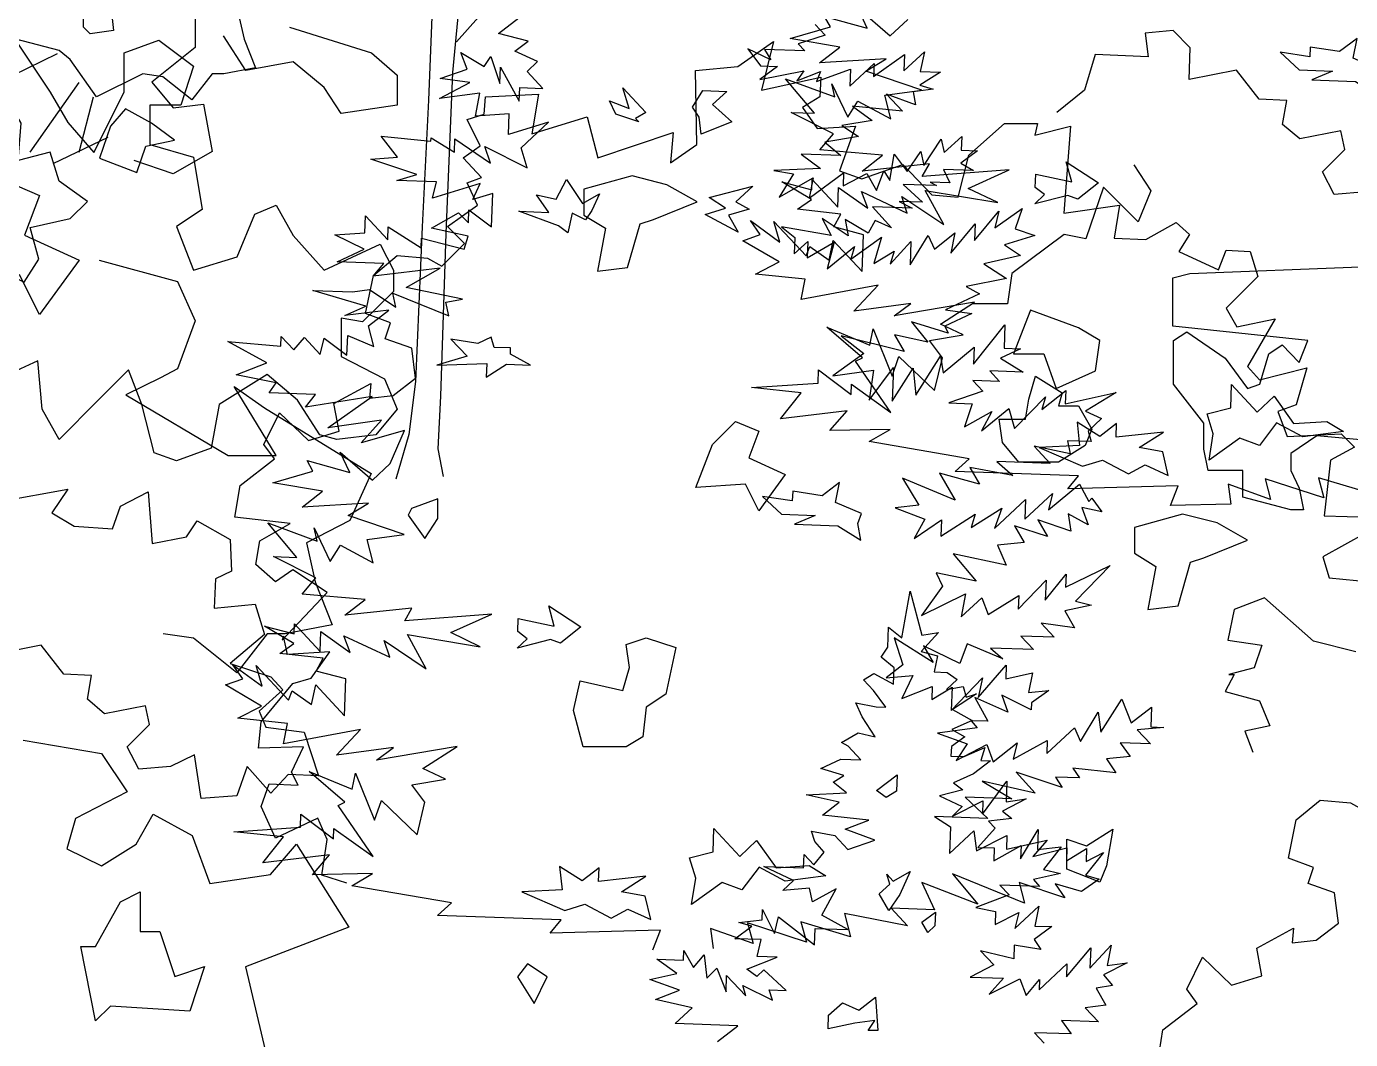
# Model space of a CAD drawing. Header units: inches. Extents: x -11 to 128, y 7 to 56.
# Drawn here: x 45.2483 to 45.723, y 22.481 to 22.844 of the extents above; entities that cross this region are included whole.
import ezdxf

# ---------------------------------------------------------------- set-up
doc = ezdxf.new("R2010")
doc.units = ezdxf.units.IN
doc.header["$MEASUREMENT"] = 0
doc.layers.add('CAY', color=94, linetype='Continuous')
doc.layers.add('CAY-3', color=61, linetype='Continuous')
picture_1 = doc.add_image_def('image1.jpg', size_in_pixel=(1680, 1093))

# ---------------------------------------------------------------- blocks, each defined once
blk = doc.blocks.new('A$C76451831')
at = {"layer": 'CAY'}
for p, q in [((4659.2, 1730), (4666, 1767.4)), ((4666, 1767.4), (4675.2, 1732.1)), ((4648.1, 1722.6), (4648.6, 1738.5)), ((4648.6, 1738.5), (4659.2, 1730)), ((4688.4, 1734.4), (4674.7, 1719)), ((4675.2, 1732.1), (4688.4, 1734.4)), ((4642.8, 1714.7), (4648.1, 1722.6)), ((4653, 1706.2), (4642.8, 1714.7)), ((4674.7, 1719), (4687.7, 1715.8)), ((4687.7, 1715.8), (4685, 1702.8)), ((4652.5, 1693), (4653, 1706.2)), ((4685, 1702.8), (4695.4, 1702.4)), ((4628.6, 1696.6), (4636.9, 1701.7)), ((4636.5, 1688.1), (4628.6, 1696.6)), ((4636.9, 1701.7), (4652.5, 1693)), ((4703.4, 1696.7), (4694.9, 1688.8)), ((4695.4, 1702.4), (4703.4, 1696.7)), ((4646.4, 1674.6), (4636.5, 1688.1)), ((4694.9, 1688.8), (4708.2, 1691.1)), ((4718.8, 1685.3), (4699.8, 1672.8)), ((4708.2, 1691.1), (4710.6, 1682.8)), ((4710.6, 1682.8), (4718.8, 1685.3)), ((4627.6, 1667.1), (4622.5, 1678.2)), ((4622.5, 1678.2), (4638.7, 1674.9)), ((4638.7, 1674.9), (4646.4, 1674.6)), ((4699.8, 1672.8), (4715.4, 1664.1)), ((4637.9, 1650.9), (4627.6, 1667.1)), ((4715.4, 1664.1), (4699.3, 1656.9)), ((4611, 1646.4), (4624.4, 1654.1)), ((4624.4, 1654.1), (4637.9, 1650.9)), ((4709.5, 1651.1), (4698.8, 1643.4)), ((4699.3, 1656.9), (4709.5, 1651.1)), ((3957.4, 1648.4), (4019.9, 1637.7)), ((4616.3, 1643.5), (4611, 1646.4)), ((4626.4, 1632.7), (4616.3, 1643.5)), ((4698.8, 1643.4), (4698.5, 1635.7)), ((4708.9, 1635.3), (4725.5, 1642.4)), ((4725.5, 1642.4), (4722.4, 1632.1)), ((4019.9, 1637.7), (4040.5, 1607.1)), ((4594.4, 1625.7), (4610.5, 1633.3)), ((4610.5, 1633.3), (4626.4, 1632.7)), ((4698.5, 1635.7), (4708.9, 1635.3)), ((4730.1, 1631.8), (4716.6, 1621.4)), ((4722.4, 1632.1), (4730.1, 1631.8)), ((4612.8, 1620.1), (4594.4, 1625.7)), ((4604.5, 1614.9), (4612.8, 1620.1)), ((4716.6, 1621.4), (4700.5, 1614.3)), ((4615, 1606.4), (4604.5, 1614.9)), ((4708, 1608.6), (4689.3, 1603.8)), ((4700.5, 1614.3), (4708, 1608.6)), ((4723.6, 1589.4), (4743.1, 1615.5)), ((4743.1, 1615.5), (4742.6, 1599.2)), ((4040.5, 1607.1), (3999.3, 1585.8)), ((4582.8, 1604.8), (4615, 1606.4)), ((4609.3, 1598.9), (4582.8, 1604.8)), ((4595.8, 1588.5), (4609.3, 1598.9)), ((4689.3, 1603.8), (4707.5, 1595.4)), ((4699.6, 1587.6), (4724, 1599.9)), ((4724, 1599.9), (4723.6, 1589.4)), ((4758.5, 1601.4), (4739.6, 1591.6)), ((4742.6, 1599.2), (4758.5, 1601.4)), ((4047.6, 1565.2), (4061.2, 1589.4)), ((4061.2, 1589.4), (4092.4, 1572.3)), ((4632.8, 1584.5), (4595.8, 1588.5)), ((4707.5, 1595.4), (4699.6, 1587.6)), ((4739.6, 1591.6), (4747.1, 1585.9)), ((3999.3, 1585.8), (3992.2, 1561.6)), ((4614, 1577.4), (4632.8, 1584.5)), ((4637.7, 1568.4), (4614, 1577.4)), ((4733.7, 1578.2), (4720, 1562.8)), ((4747.1, 1585.9), (4728.4, 1583.8)), ((4728.4, 1583.8), (4733.7, 1578.2)), ((4754.1, 1553.5), (4768.1, 1577)), ((4768.1, 1577), (4767.5, 1561.2)), ((4092.4, 1572.3), (4106.6, 1533.9)), ((4587.2, 1575.6), (4605.7, 1572.3)), ((4589.7, 1567.4), (4587.2, 1575.6)), ((4597.1, 1559), (4589.7, 1567.4)), ((4605.7, 1572.3), (4616.2, 1561)), ((4616.2, 1561), (4637.7, 1568.4)), ((3992.2, 1561.6), (4019.9, 1548.1)), ((4019.9, 1548.1), (4047.6, 1565.2)), ((4154.9, 1541), (4175.6, 1565.2)), ((4175.6, 1565.2), (4217.4, 1499.1)), ((4580.8, 1546.4), (4581.1, 1557.2)), ((4581.1, 1557.2), (4589, 1548.8)), ((4589, 1548.8), (4597.1, 1559)), ((4720, 1562.8), (4733.1, 1562.4)), ((4732.8, 1552), (4754.5, 1564.3)), ((4733.1, 1562.4), (4732.8, 1552)), ((4754.5, 1564.3), (4754.1, 1553.5)), ((4767.5, 1561.2), (4786.6, 1563.2)), ((4786.6, 1563.2), (4772.4, 1545.1)), ((4572.7, 1536.2), (4549.1, 1547.5)), ((4549.1, 1547.5), (4580.8, 1546.4)), ((4772.4, 1545.1), (4785.9, 1541.9)), ((4106.6, 1533.9), (4154.9, 1541)), ((4564.3, 1528.4), (4572.7, 1536.2)), ((4785.9, 1541.9), (4764.4, 1537.2)), ((4764.4, 1537.2), (4769.2, 1531.6)), ((4585.6, 1530.3), (4564.3, 1528.4)), ((4588, 1519.4), (4585.6, 1530.3)), ((4606.9, 1529.6), (4588, 1519.4)), ((4595.3, 1508.7), (4606.9, 1529.6)), ((4745, 1524.8), (4718.3, 1514.8)), ((4769.2, 1531.6), (4737.5, 1532.7)), ((4737.5, 1532.7), (4745, 1524.8)), ((4547.6, 1504.9), (4547.9, 1513.1)), ((4547.9, 1513.1), (4557.6, 1494.1)), ((4718.3, 1514.8), (4734.1, 1511.6)), ((4749.5, 1497.9), (4768.7, 1515.8)), ((4768.7, 1515.8), (4765.4, 1500)), ((4528.9, 1502.9), (4547.6, 1504.9)), ((4539.3, 1499.8), (4528.9, 1502.9)), ((4557.6, 1494.1), (4560.8, 1507.2)), ((4560.8, 1507.2), (4589.5, 1484.9)), ((4616.2, 1497.1), (4595.3, 1508.7)), ((4734.1, 1511.6), (4733.7, 1501.1)), ((4733.7, 1501.1), (4752.6, 1510.9)), ((4752.6, 1510.9), (4749.5, 1497.9)), ((4217.4, 1499.1), (4134.9, 1467.3)), ((4525.8, 1489.8), (4539.3, 1499.8)), ((4589.5, 1484.9), (4589.9, 1498)), ((4589.9, 1498), (4616.2, 1497.1)), ((4779, 1499.6), (4765, 1489.2)), ((4765.4, 1500), (4779, 1499.6)), ((4547, 1489.1), (4525.8, 1489.8)), ((4543.8, 1475.6), (4547, 1489.1)), ((4749, 1484.7), (4748.6, 1473.9)), ((4770.2, 1481.3), (4749, 1484.7)), ((4765, 1489.2), (4770.2, 1481.3)), ((4790.7, 1459.3), (4810.1, 1482.6)), ((4809.5, 1466.3), (4826.5, 1484.8)), ((4810.1, 1482.6), (4809.5, 1466.3)), ((4826.5, 1484.8), (4823.2, 1468.6)), ((4463.6, 1473.4), (4484.8, 1472.7)), ((4479.5, 1462), (4463.6, 1473.4)), ((4484.8, 1472.7), (4485.1, 1480.4)), ((4485.1, 1480.4), (4492.8, 1466.9)), ((4492.8, 1466.9), (4501.3, 1477.1)), ((4501.3, 1477.1), (4503.4, 1458.4)), ((4535.3, 1465.5), (4559.7, 1475)), ((4559.7, 1475), (4543.8, 1475.6)), ((4722.1, 1480.2), (4732.6, 1469)), ((4748.6, 1473.9), (4722.1, 1480.2)), ((4839.1, 1470.7), (4820.2, 1461)), ((4823.2, 1468.6), (4839.1, 1470.7)), ((4134.9, 1467.3), (4152, 1395.3)), ((4458, 1457.3), (4479.5, 1462)), ((4503.4, 1458.4), (4511.4, 1466.3)), ((4511.4, 1466.3), (4518.8, 1447.4)), ((4518.8, 1447.4), (4519.3, 1460.6)), ((4519.3, 1460.6), (4534.6, 1444.2)), ((4543.3, 1459.7), (4535.3, 1465.5)), ((4548.9, 1465), (4543.3, 1459.7)), ((4566.9, 1448.5), (4548.9, 1465)), ((4732.6, 1469), (4713.7, 1459.2)), ((4769, 1449.1), (4791.1, 1469.7)), ((4791.1, 1469.7), (4790.7, 1459.3)), ((4820.2, 1461), (4827.6, 1452.5)), ((4481.7, 1448.7), (4458, 1457.3)), ((4534.6, 1444.2), (4532.2, 1452.4)), ((4532.2, 1452.4), (4555.8, 1440.7)), ((4555.8, 1440.7), (4553.3, 1449)), ((4553.3, 1449), (4566.9, 1448.5)), ((4713.7, 1459.2), (4740.4, 1458.3)), ((4740.4, 1458.3), (4729, 1445.5)), ((4729, 1445.5), (4753.5, 1457.8)), ((4753.5, 1457.8), (4758.5, 1444.5)), ((4758.5, 1444.5), (4769.3, 1457.3)), ((4769.3, 1457.3), (4769, 1449.1)), ((4827.6, 1452.5), (4814.4, 1450.3)), ((4814.4, 1450.3), (4822.1, 1436.9)), ((4462.4, 1441.3), (4481.7, 1448.7)), ((4491.7, 1434.8), (4462.4, 1441.3)), ((4478.1, 1422.1), (4491.7, 1434.8)), ((4822.1, 1436.9), (4805.7, 1434.7)), ((4805.7, 1434.7), (4816.2, 1423.5)), ((4528.3, 1420.4), (4478.1, 1422.1)), ((4512, 1407.8), (4528.3, 1420.4)), ((4786.8, 1424.5), (4794.5, 1413.8)), ((4816.2, 1423.5), (4786.8, 1424.5)), ((4794.5, 1413.8), (4765.1, 1414.8)), ((4765.1, 1414.8), (4773, 1406.4)), ((5031.3, 755.2), (5031.3, 720.4)), ((5065.6, 747.7), (5070.3, 726.8)), ((5273.4, 731.5), (5289.7, 744)), ((5297.2, 725.2), (5273.4, 731.5)), ((5534.4, 730.1), (5512.8, 723.1)), ((5526.5, 738.5), (5534.4, 730.1)), ((4922.5, 717.8), (4887.9, 726.8)), ((5031.3, 720.4), (4996.5, 692.7)), ((5070.3, 726.8), (5079.3, 704)), ((5286.5, 717.4), (5297.2, 725.2)), ((5512.8, 723.1), (5518.1, 717.5)), ((4825.4, 669), (4921.3, 715.4)), ((4931.5, 710.7), (4922.5, 717.8)), ((4952.3, 680.8), (4931.5, 710.7)), ((5248.4, 702.9), (5243.4, 716.2)), ((5243.4, 716.2), (5262.1, 705.1)), ((5262.1, 705.1), (5267.3, 713.1)), ((5267.3, 713.1), (5274.7, 691.5)), ((5304.8, 709.1), (5286.5, 717.4)), ((5296.4, 701.2), (5304.8, 709.1)), ((5472.8, 719.1), (5482.8, 705.6)), ((5491.1, 710.3), (5472.8, 719.1)), ((5518.1, 717.5), (5485.9, 718.6)), ((5485.9, 718.6), (5491.1, 710.3)), ((5573.1, 697), (5597.7, 714.7)), ((5597.3, 701.6), (5613.7, 716.9)), ((5597.7, 714.7), (5597.3, 701.6)), ((5613.7, 716.9), (5610.4, 701.1)), ((4989.3, 699.3), (4952.3, 680.8)), ((5005.4, 696.9), (4989.3, 699.3)), ((5044.7, 699.3), (5028.6, 678.5)), ((5054.2, 699.3), (5044.7, 699.3)), ((5079.3, 704), (5054.2, 699.3)), ((5226.8, 695.5), (5248.4, 702.9)), ((5274.7, 691.5), (5275.2, 704.7)), ((5275.2, 704.7), (5290.1, 677.4)), ((5309, 687.6), (5296.4, 701.2)), ((5496.3, 705.1), (5482.4, 694.7)), ((5482.4, 694.7), (5517.5, 701.6)), ((5482.8, 705.6), (5496.3, 705.1)), ((5517.5, 701.6), (5511.8, 693.7)), ((5511.8, 693.7), (5530.6, 701.2)), ((5527.6, 693.1), (5554.7, 703.1)), ((5530.6, 701.2), (5527.6, 693.1)), ((5554.2, 689.5), (5573.5, 707.4)), ((5554.7, 703.1), (5554.2, 689.5)), ((5573.5, 707.4), (5573.1, 697)), ((5626.7, 700.5), (5610, 690.2)), ((5610.4, 701.1), (5626.7, 700.5)), ((4899.3, 636.8), (4938.6, 692.2)), ((4996.5, 692.7), (5013.6, 672)), ((5028.6, 678.5), (5005.4, 696.9)), ((5226.3, 679.6), (5250.7, 692.4)), ((5250.7, 692.4), (5226.8, 695.5)), ((5290.1, 677.4), (5290.5, 688.3)), ((5290.5, 688.3), (5309, 687.6)), ((5610, 690.2), (5620.8, 687.1)), ((4938.6, 636.8), (4950, 680.8)), ((5258.6, 683.9), (5226.3, 679.6)), ((5255.2, 665.5), (5258.6, 683.9)), ((5606.7, 674.5), (5583.5, 683)), ((5583.5, 683), (5596.1, 669.4)), ((5620.8, 687.1), (5604.8, 685)), ((5604.8, 685), (5606.7, 674.5)), ((5013.6, 672), (5037.8, 675)), ((5037.8, 675), (5044.9, 637.2)), ((5282, 667.2), (5255.2, 665.5)), ((5281.5, 650.9), (5282, 667.2)), ((5596.1, 669.4), (5556.4, 673.5)), ((5556.4, 673.5), (5571.9, 662.1)), ((5313.5, 660.7), (5281.5, 650.9)), ((5291.5, 640.2), (5313.5, 660.7)), ((5571.9, 662.1), (5547.7, 658)), ((5547.7, 658), (5561, 649.3)), ((4917.8, 627.7), (4961.8, 648.6)), ((5179.9, 649.5), (5219.6, 645.4)), ((5192.9, 632.7), (5179.9, 649.5)), ((5219.6, 645.4), (5219.7, 648.1)), ((5219.7, 648.1), (5238.4, 636.6)), ((5238.4, 636.6), (5238.7, 647.4)), ((5238.7, 647.4), (5267.1, 627.9)), ((5561, 649.3), (5534.1, 644.8)), ((5613.2, 626.2), (5627.1, 647)), ((5627.1, 647), (5629.4, 636.5)), ((5629.4, 636.5), (5643.5, 649.2)), ((5643.5, 649.2), (5643.1, 638.3)), ((5044.9, 637.2), (5013.6, 619.5)), ((5262.5, 641.2), (5296.4, 624.1)), ((5267.1, 627.9), (5262.5, 641.2)), ((5296.4, 624.1), (5291.5, 640.2)), ((5515.2, 635.1), (5530.7, 623.7)), ((5546.9, 634), (5515.2, 635.1)), ((5534.1, 644.8), (5546.9, 634)), ((5586.1, 614), (5589.5, 635.2)), ((5589.5, 635.2), (5599.9, 621.2)), ((5599.9, 621.2), (5610.9, 637.2)), ((5610.9, 637.2), (5613.2, 626.2)), ((5656.2, 637.9), (5642.7, 627.9)), ((5643.1, 638.3), (5656.2, 637.9)), ((5013.6, 619.5), (4982.4, 630.1)), ((5171.6, 631.2), (5192.9, 632.7)), ((5208.3, 619), (5171.6, 631.2)), ((5642.7, 627.9), (5652.9, 622.1)), ((5192.3, 614.2), (5208.3, 619)), ((5224, 613.1), (5192.3, 614.2)), ((5530.7, 623.7), (5493.4, 622.2)), ((5493.4, 622.2), (5509.2, 619.4)), ((5509.2, 619.4), (5497.7, 600.8)), ((5497.7, 600.8), (5525, 616.1)), ((5521.7, 599.9), (5549.1, 620.3)), ((5525, 616.1), (5521.7, 599.9)), ((5549.1, 620.3), (5548.8, 609.9)), ((5548.8, 609.9), (5567.7, 619.6)), ((5567.7, 619.6), (5575.4, 606.2)), ((5575.4, 606.2), (5581.3, 621.9)), ((5581.3, 621.9), (5586.1, 614)), ((5629, 622.9), (5634, 612.3)), ((5652.9, 622.1), (5629, 622.9)), ((5220.8, 600), (5224, 613.1)), ((5258.8, 611.8), (5220.8, 600)), ((5252.9, 598.9), (5258.8, 611.8)), ((5268.9, 603.8), (5252.9, 598.9)), ((5268, 577.1), (5268.9, 603.8)), ((5596.8, 610.9), (5612.2, 596.8)), ((5623.5, 610), (5596.8, 610.9)), ((5618.2, 612.9), (5623.5, 610)), ((5634, 612.3), (5618.2, 612.9)), ((5603.9, 592.1), (5572.2, 593.2)), ((5572.2, 593.2), (5587.5, 576.3)), ((5612.2, 596.8), (5593.6, 597.4)), ((5593.6, 597.4), (5603.9, 592.1)), ((5166.8, 572.4), (5167.3, 586)), ((5167.3, 586), (5185.2, 566.8)), ((5219.9, 576), (5241.7, 588.4)), ((5241.7, 588.4), (5249.5, 580.4)), ((5249.5, 580.4), (5249.9, 590.8)), ((5249.9, 590.8), (5268, 577.1)), ((5552.8, 569.8), (5532, 583.7)), ((5532, 583.7), (5539.2, 570.3)), ((5568.7, 572), (5550.5, 583.1)), ((5550.5, 583.1), (5552.8, 569.8)), ((5574.5, 582.2), (5568.7, 572)), ((5587.5, 576.3), (5574.5, 582.2)), ((5653.7, 566.3), (5673.1, 589.7)), ((5669.9, 576.2), (5691.8, 591.7)), ((5673.1, 589.7), (5669.9, 576.2)), ((5691.8, 591.7), (5686.2, 575.6)), ((5142.7, 570.6), (5166.8, 572.4)), ((5185.2, 566.8), (5185.5, 577.2)), ((5185.5, 577.2), (5211.7, 560.4)), ((5249.2, 569.6), (5219.9, 576)), ((5499.6, 577.1), (5510.2, 568.6)), ((5539.2, 570.3), (5499.6, 577.1)), ((5621.8, 559.3), (5638.1, 572.3)), ((5634.8, 556.1), (5654.2, 579.4)), ((5638.1, 572.3), (5634.8, 556.1)), ((5654.2, 579.4), (5653.7, 566.3)), ((5686.2, 575.6), (5701.9, 570.1)), ((5166.3, 559.3), (5142.7, 570.6)), ((5211.7, 560.4), (5212, 568.1)), ((5212, 568.1), (5246.1, 559.2)), ((5246.1, 559.2), (5249.2, 569.6)), ((5510.2, 568.6), (5509.7, 555.5)), ((5509.7, 555.5), (5520.5, 565.5)), ((5520.5, 565.5), (5520, 552.4)), ((5520, 552.4), (5541.7, 564.8)), ((5541.7, 564.8), (5536, 543.7)), ((5536, 543.7), (5557.9, 561.5)), ((5554.9, 551.2), (5579.5, 568.9)), ((5557.9, 561.5), (5554.9, 551.2)), ((5579.5, 568.9), (5573.3, 547.8)), ((5586.4, 547.4), (5602.9, 565.4)), ((5602.3, 546.8), (5616.7, 570.3)), ((5602.9, 565.4), (5602.3, 546.8)), ((5616.7, 570.3), (5621.8, 559.3)), ((5701.9, 570.1), (5677.6, 562.8)), ((5677.6, 562.8), (5690.5, 554.2)), ((5144.7, 549.2), (5166.3, 559.3)), ((5573.3, 547.8), (5589.5, 557.7)), ((5589.5, 557.7), (5586.4, 547.4)), ((5690.5, 554.2), (5661.2, 547.5)), ((5181.8, 547.9), (5144.7, 549.2)), ((5173.3, 537.8), (5181.8, 547.9)), ((5227, 544), (5173.3, 537.8)), ((5199.7, 528.7), (5227, 544)), ((5661.2, 547.5), (5679.4, 536)), ((5683.6, 539.8), (5680.1, 515.6)), ((5679.4, 536), (5647, 529.4)), ((5647, 529.4), (5657.7, 523.6)), ((5125.3, 526.3), (5157, 525.2)), ((5167.5, 513.9), (5125.3, 526.3)), ((5157, 525.2), (5170.6, 527)), ((5170.6, 527), (5191.5, 513.1)), ((5189.1, 524.1), (5233.8, 506.2)), ((5191.5, 513.1), (5189.1, 524.1)), ((5244.7, 519.4), (5199.7, 528.7)), ((5231.5, 517.1), (5244.7, 519.4)), ((5657.7, 523.6), (5630.5, 510.9)), ((5150.9, 506.4), (5167.5, 513.9)), ((5185.9, 510.6), (5150.9, 506.4)), ((5169.6, 498), (5185.9, 510.6)), ((5233.8, 506.2), (5231.5, 517.1)), ((5651.7, 507.9), (5630, 497.8)), ((5630.5, 510.9), (5651.7, 507.9)), ((5680.1, 515.6), (5652.4, 515.6)), ((5174, 481.5), (5169.6, 498)), ((5632.6, 492.3), (5603.4, 501.4)), ((5603.4, 501.4), (5616.4, 485.1)), ((5630, 497.8), (5632.6, 492.3)), ((5653, 467.5), (5678.1, 498.8)), ((5678.1, 498.8), (5677.5, 480.3)), ((5099.7, 481.8), (5100, 489.5)), ((5100, 489.5), (5110.1, 478.8)), ((5110.1, 478.8), (5118.6, 488.9)), ((5118.6, 488.9), (5131.2, 475.3)), ((5131.2, 475.3), (5134.4, 488.3)), ((5134.4, 488.3), (5152.5, 474.6)), ((5152.5, 474.6), (5153.1, 490.4)), ((5153.1, 490.4), (5174, 481.5)), ((5597.6, 477.6), (5547.3, 490.2)), ((5547.3, 490.2), (5565.4, 476)), ((5589.9, 491), (5597.6, 477.6)), ((5616.4, 485.1), (5589.9, 491)), ((5057.3, 485.6), (5099.7, 481.8)), ((5088.4, 468.6), (5057.3, 485.6)), ((5565.4, 476), (5540.7, 458.3)), ((5628.7, 460.7), (5653.5, 481.1)), ((5653.5, 481.1), (5653, 467.5)), ((5690.6, 479.8), (5674.5, 472.2)), ((5677.5, 480.3), (5690.6, 479.8)), ((5064.1, 459.1), (5088.4, 468.6)), ((5606.8, 442.8), (5626.5, 473.9)), ((5626.5, 473.9), (5628.7, 460.7)), ((5674.5, 472.2), (5692.6, 461.1)), ((5096, 452.5), (5064.1, 459.1)), ((5540.7, 458.3), (5573.1, 462.6)), ((5569.5, 438.7), (5589, 464.8)), ((5573.1, 462.6), (5569.5, 438.7)), ((5589, 464.8), (5588.1, 438)), ((5588.1, 438), (5604.8, 464.2)), ((5604.8, 464.2), (5606.8, 442.8)), ((5665.9, 462.1), (5673.8, 453.6)), ((5692.6, 461.1), (5665.9, 462.1)), ((5062.5, 449.6), (5086.7, 432.5)), ((5090.3, 444.6), (5096, 452.5)), ((5127.4, 443.3), (5090.3, 444.6)), ((5660.4, 445.9), (5633.3, 436.5)), ((5652.5, 454.4), (5660.4, 445.9)), ((5673.8, 453.6), (5652.5, 454.4)), ((5707.5, 431.2), (5726.6, 446.4)), ((5726.6, 446.4), (5726.2, 435.9)), ((5726.2, 435.9), (5766.8, 445)), ((5766.8, 445), (5742.3, 429.9)), ((5119.3, 433.1), (5127.4, 443.3)), ((5172.7, 441.7), (5119.3, 433.1)), ((5137.3, 416.6), (5172.7, 441.7)), ((5633.3, 436.5), (5651.9, 435.8)), ((5651.9, 435.8), (5645.8, 417.4)), ((5685.6, 416.1), (5710.5, 441.5)), ((5710.5, 441.5), (5707.5, 431.2)), ((5645.8, 417.4), (5667.5, 429.8)), ((5659.3, 414.3), (5681.2, 432.1)), ((5667.5, 429.8), (5659.3, 414.3)), ((5681.2, 432.1), (5685.6, 416.1)), ((5742.3, 429.9), (5755.2, 424.1)), ((5755.2, 424.1), (5744.5, 414)), ((5180.2, 422.8), (5137.3, 416.6)), ((5163.7, 404.8), (5180.2, 422.8)), ((5198.4, 414.5), (5163.7, 404.8)), ((5187.1, 388.1), (5198.4, 414.5)), ((5744.5, 414), (5746.9, 405.8)), ((5701.4, 401.9), (5714.1, 388.3)), ((5730.2, 395.9), (5701.4, 401.9)), ((5746.9, 405.8), (5727.9, 406.4)), ((5727.9, 406.4), (5730.2, 395.9)), ((5154.7, 381.1), (5147.1, 397.2)), ((5147.1, 397.2), (5173, 375)), ((5093.2, 372.8), (5125.3, 382.1)), ((5120.6, 390.5), (5154.7, 381.1)), ((5125.3, 382.1), (5120.6, 390.5)), ((5173, 375), (5187.1, 388.1)), ((5650.1, 385.1), (5657.8, 371.7)), ((5684.3, 378.5), (5650.1, 385.1)), ((5714.1, 388.3), (5671.6, 389.8)), ((5671.6, 389.8), (5684.3, 378.5)), ((5132.9, 366), (5093.2, 372.8)), ((5171.9, 380.3), (5154.8, 342.6)), ((5596.3, 376.6), (5609.2, 354.8)), ((5638.3, 358.8), (5596.3, 376.6)), ((5625.9, 380.5), (5638.3, 358.8)), ((5657.8, 371.7), (5625.9, 380.5)), ((5712.8, 351.2), (5737.6, 371.6)), ((5737.6, 371.6), (5745.2, 357.8)), ((5116.6, 353.4), (5132.9, 366)), ((5694, 343.7), (5716, 364.2)), ((5716, 364.2), (5712.8, 351.2)), ((5745.2, 357.8), (5747.6, 360.4)), ((5747.6, 360.4), (5755.4, 349.7)), ((5169.7, 356.6), (5116.6, 353.4)), ((5153.5, 346.7), (5169.7, 356.6)), ((5609.2, 354.8), (5590.5, 352.7)), ((5590.5, 352.7), (5614.2, 343.7)), ((5651.2, 337), (5675.7, 352.5)), ((5669.7, 336.4), (5694.5, 359.5)), ((5675.7, 352.5), (5669.7, 336.4)), ((5694.5, 359.5), (5694, 343.7)), ((5755.4, 349.7), (5739.6, 353)), ((5739.6, 353), (5744.6, 339.2)), ((5112.4, 313.2), (5089.4, 340.8)), ((5089.4, 340.8), (5128.7, 326.2)), ((5154.8, 342.6), (5120.1, 324.9)), ((5198.3, 331.5), (5153.5, 346.7)), ((5614.2, 343.7), (5605.5, 328.2)), ((5605.5, 328.2), (5627.4, 343.3)), ((5626.9, 330.2), (5654.2, 347.8)), ((5627.4, 343.3), (5626.9, 330.2)), ((5654.2, 347.8), (5651.2, 337)), ((5712.1, 329.9), (5685.6, 338.5)), ((5685.6, 338.5), (5693.3, 325.1)), ((5730.8, 334.2), (5704.4, 343.3)), ((5704.4, 343.3), (5712.1, 329.9)), ((5744.6, 339.2), (5728.6, 347.9)), ((5728.6, 347.9), (5730.8, 334.2)), ((5126.4, 336.8), (5139.1, 310)), ((5128.7, 326.2), (5126.4, 336.8)), ((5168.7, 327.6), (5198.3, 331.5)), ((5120.1, 324.9), (5127.1, 293.6)), ((5139.1, 310), (5147.2, 322.9)), ((5147.2, 322.9), (5173.5, 308.8)), ((5173.5, 308.8), (5168.7, 327.6)), ((5693.3, 325.1), (5672, 323.1)), ((5672, 323.1), (5679.1, 307)), ((5093.9, 313.9), (5112.4, 313.2)), ((5127.7, 296.8), (5093.9, 313.9)), ((5636.8, 316.2), (5655.1, 294.3)), ((5679.1, 307), (5636.8, 316.2)), ((5726.5, 289.5), (5762, 306.9)), ((5762, 306.9), (5734.3, 278.4)), ((5116.8, 284), (5127.7, 296.8)), ((5623.2, 300.8), (5628.2, 290.2)), ((5655.1, 294.3), (5623.2, 300.8)), ((5710.3, 279.2), (5726.9, 299.9)), ((5726.9, 299.9), (5726.5, 289.5)), ((5127.1, 293.6), (5140.7, 259.4)), ((5628.2, 290.2), (5611.5, 266.8)), ((5688.7, 271.8), (5710.9, 295)), ((5710.9, 295), (5710.3, 279.2)), ((5167, 279.6), (5116.8, 284)), ((5150.7, 267), (5167, 279.6)), ((5611.5, 266.8), (5646.6, 284.1)), ((5646.6, 284.1), (5643.2, 265.7)), ((5643.2, 265.7), (5659.6, 281)), ((5659.6, 281), (5664.6, 267.6)), ((5664.6, 267.6), (5689.1, 282.7)), ((5689.1, 282.7), (5688.7, 271.8)), ((5747.3, 275.2), (5725.9, 270.5)), ((5734.3, 278.4), (5747.3, 275.2)), ((5204.4, 272.8), (5150.7, 267)), ((5198.6, 262.6), (5204.4, 272.8)), ((5268.1, 267.9), (5198.6, 262.6)), ((5235.4, 253.2), (5268.1, 267.9)), ((5725.9, 270.5), (5733.6, 257.1)), ((5110, 244.4), (5086.5, 258.4)), ((5086.5, 258.4), (5110.3, 252.1)), ((5140.7, 259.4), (5103, 252.3)), ((5110.3, 252.1), (5110.6, 260.2)), ((5110.6, 260.2), (5131.1, 238.2)), ((5131.1, 238.2), (5131.7, 254.1)), ((5131.7, 254.1), (5155.1, 237.4)), ((5733.6, 257.1), (5706.9, 260.7)), ((5706.9, 260.7), (5717.4, 249.5)), ((5029.8, 248.8), (5005.7, 252.3)), ((5064.6, 221), (5029.8, 248.8)), ((5088.8, 252.3), (5064.6, 221)), ((5103, 252.3), (5088.8, 252.3)), ((5098.9, 236.6), (5110, 244.4)), ((5155.1, 237.4), (5150.1, 250.7)), ((5150.1, 250.7), (5186.7, 233.6)), ((5186.7, 233.6), (5182.2, 246.9)), ((5182.2, 246.9), (5215.8, 224.4)), ((5200.9, 251.6), (5259, 241.9)), ((5215.8, 224.4), (5200.9, 251.6)), ((5259, 241.9), (5235.4, 253.2)), ((5620.7, 229.3), (5589.6, 249)), ((5589.6, 249), (5596.6, 227.4)), ((5647.9, 244.2), (5641.9, 228.5)), ((5676.5, 232.3), (5647.9, 244.2)), ((5717.4, 249.5), (5690.7, 250.4)), ((5690.7, 250.4), (5700.8, 239.6)), ((5133.6, 232.7), (5098.9, 236.6)), ((5127.8, 222.5), (5133.6, 232.7)), ((5641.9, 228.5), (5613, 242.7)), ((5613, 242.7), (5620.7, 229.3)), ((5700.8, 239.6), (5666.4, 240.8)), ((5666.4, 240.8), (5676.5, 232.3)), ((5069.2, 216.4), (5061.4, 227.5)), ((5061.4, 227.5), (5084.8, 210.4)), ((5080, 226.9), (5105.7, 199.2)), ((5084.8, 210.4), (5080, 226.9)), ((5151.6, 216.2), (5127.8, 222.5)), ((5596.6, 227.4), (5583.1, 217)), ((5656.8, 201.3), (5679, 227.2)), ((5679, 227.2), (5678.7, 216.4)), ((5055.4, 211.4), (5069.2, 216.4)), ((5124.2, 195.8), (5127.5, 211.6)), ((5127.5, 211.6), (5150.6, 186.8)), ((5150.6, 186.8), (5151.6, 216.2)), ((5583.1, 217), (5604.4, 219)), ((5604.4, 219), (5595.6, 200.7)), ((5635.2, 191.1), (5660.1, 217)), ((5660.1, 217), (5656.8, 201.3)), ((5678.7, 216.4), (5700.1, 221.1)), ((5700.1, 221.1), (5696.9, 205.3)), ((5084.3, 194.5), (5055.4, 211.4)), ((5105.7, 199.2), (5108.7, 206.8)), ((5108.7, 206.8), (5124.2, 195.8)), ((5595.6, 200.7), (5620, 210.3)), ((5620, 210.3), (5619.6, 199.9)), ((5619.6, 199.9), (5635.8, 209.7)), ((5635.8, 209.7), (5635.2, 191.1)), ((5654.1, 201.4), (5664.3, 182.4)), ((5680.4, 189.6), (5654.1, 201.4)), ((5699.1, 191.6), (5675.5, 203.3)), ((5675.5, 203.3), (5680.4, 189.6)), ((5696.9, 205.3), (5713.2, 207)), ((5713.2, 207), (5699.3, 197.1)), ((5065.3, 184.8), (5084.3, 194.5)), ((5699.3, 197.1), (5699.1, 191.6)), ((5754.7, 173.8), (5771.4, 200)), ((5771.4, 200), (5778.9, 181.1)), ((5778.9, 181.1), (5795.2, 193.7)), ((5795.2, 193.7), (5794.7, 177.9)), ((5105.1, 180.6), (5065.3, 184.8)), ((5101.8, 164.4), (5105.1, 180.6)), ((5651.2, 182.9), (5656, 177.3)), ((5664.3, 182.4), (5651.2, 182.9)), ((5738.5, 166.2), (5752.5, 189.8)), ((5752.5, 189.8), (5754.7, 173.8)), ((5163.4, 175.9), (5101.8, 164.4)), ((5144.1, 155.3), (5163.4, 175.9)), ((5656, 177.3), (5624.1, 172.9)), ((5624.1, 172.9), (5647.8, 164.4)), ((5711.5, 156.8), (5733.5, 177.3)), ((5733.5, 177.3), (5738.5, 166.2)), ((5805.1, 177.5), (5783.7, 175.5)), ((5783.7, 175.5), (5794.2, 164.3)), ((5794.7, 177.9), (5805.1, 177.5)), ((5189.6, 161.4), (5144.1, 155.3)), ((5240.4, 162.3), (5176.1, 151.4)), ((5176.1, 151.4), (5189.6, 161.4)), ((5213, 144.7), (5240.4, 162.3)), ((5647.8, 164.4), (5639.2, 151.1)), ((5639.2, 151.1), (5663.7, 163.9)), ((5663.7, 163.9), (5668.6, 150.1)), ((5668.6, 150.1), (5687.7, 165.3)), ((5684.6, 152.2), (5711.8, 167.2)), ((5687.7, 165.3), (5684.6, 152.2)), ((5711.8, 167.2), (5711.5, 156.8)), ((5794.2, 164.3), (5770.2, 165.1)), ((5770.2, 165.1), (5778, 154.4)), ((5778, 154.4), (5759.3, 152.4)), ((5759.3, 152.4), (5766.7, 141.2)), ((5150.9, 117.8), (5122.3, 142.4)), ((5122.3, 142.4), (5156.7, 128.1)), ((5156.7, 128.1), (5159.4, 141.1)), ((5159.4, 141.1), (5174.4, 103.4)), ((5231.3, 136.3), (5213, 144.7)), ((5723.7, 129.6), (5686.9, 141.7)), ((5686.9, 141.7), (5702.2, 124.9)), ((5737.5, 137.3), (5718.5, 137.9)), ((5718.5, 137.9), (5723.7, 129.6)), ((5766.7, 141.2), (5732.4, 145.1)), ((5732.4, 145.1), (5737.5, 137.3)), ((5204.4, 131.8), (5231.3, 136.3)), ((5214.8, 117.9), (5204.4, 131.8)), ((5702.2, 124.9), (5659.9, 134.5)), ((5659.9, 134.5), (5683.5, 120.6)), ((5145.4, 115.3), (5150.9, 117.8)), ((5174.4, 103.4), (5180, 119.1)), ((5180, 119.1), (5208.5, 91.8)), ((5208.5, 91.8), (5214.8, 117.9)), ((5646.4, 121.9), (5664.3, 104.9)), ((5683.5, 120.6), (5646.4, 121.9)), ((5115.3, 97.8), (5115.7, 108.2)), ((5115.7, 108.2), (5141.7, 88.7)), ((5173.4, 74.4), (5145.4, 115.3)), ((5621.8, 106.4), (5634.7, 98.2)), ((5664.3, 104.9), (5621.8, 106.4)), ((5062.2, 94.2), (5115.3, 97.8)), ((5141.7, 88.7), (5142, 96.8)), ((5142, 96.8), (5173.4, 74.4)), ((5634.7, 98.2), (5633.9, 77)), ((5101.9, 90.1), (5062.2, 94.2)), ((5085.3, 69.4), (5101.9, 90.1)), ((5633.9, 77), (5653.1, 94.9)), ((5653.1, 94.9), (5655.3, 78.9)), ((5655.3, 78.9), (5679.7, 91.2)), ((5679.7, 91.2), (5679.3, 80.4)), ((5679.3, 80.4), (5711.8, 87.4)), ((5711.8, 87.4), (5700.4, 74.6)), ((5138.6, 75.7), (5085.3, 69.4)), ((5124.9, 59.8), (5138.6, 75.7)), ((5700.4, 74.6), (5727.4, 81.4)), ((5727.4, 81.4), (5727.1, 71)), ((5727.1, 71), (5743.3, 80.8)), ((5756.7, 77.6), (5742.5, 59.6)), ((5743.3, 80.8), (5742.9, 70.4)), ((5742.9, 70.4), (5756.7, 77.6)), ((5172.9, 60.9), (5124.9, 59.8)), ((5156.3, 51), (5172.9, 60.9)), ((5656.5, 36.3), (5611.8, 53.7)), ((5611.8, 53.7), (5621.9, 32)), ((5693.7, 37.2), (5636.1, 60.6)), ((5636.1, 60.6), (5656.5, 36.3)), ((5726, 41.5), (5689.3, 53.7)), ((5689.3, 53.7), (5693.7, 37.2)), ((5753.3, 56.5), (5739.3, 46.5)), ((5742.5, 59.6), (5753.3, 56.5)), ((5236, 37.4), (5156.3, 51)), ((5739.3, 46.5), (5718.3, 52.7)), ((5718.3, 52.7), (5726, 41.5)), ((5224.8, 27.3), (5236, 37.4)), ((5621.9, 32), (5587.1, 33.3)), ((5587.1, 33.3), (5600.2, 19.2)), ((5323.5, 23.9), (5224.8, 27.3)), ((5314.9, 13.3), (5323.5, 23.9)), ((5472.5, 21.4), (5476.9, 4.9)), ((5519.5, 6.1), (5472.5, 21.4)), ((5515.1, 22.2), (5519.5, 6.1)), ((5554.6, 10.4), (5515.1, 22.2)), ((5600.2, 19.2), (5549.8, 29.1)), ((5549.8, 29.1), (5554.6, 10.4)), ((5402.9, 15.7), (5314.9, 13.3)), ((5396.9, 0), (5402.9, 15.7)), ((5476.9, 4.9), (5442.9, 17)), ((5442.9, 17), (5445, 1))]:
    blk.add_line(p, q, dxfattribs=at)
for points in [[(4216, 1534.3), (4196, 1540.6), (4200.2, 1569.1), (4192.8, 1586), (4159, 1570.1), (4147.4, 1595.5), (4153.8, 1613.4), (4177, 1612.3), (4171.7, 1622.9), (4181.2, 1642.9), (4145.3, 1641.9), (4147.4, 1663), (4172.8, 1693.5), (4187.5, 1697.8), (4202.3, 1718.9), (4168.5, 1716.7), (4165.4, 1731.5), (4164.3, 1728.3), (4200.2, 1766.3), (4172.8, 1784.2), (4159, 1774.7), (4143.2, 1788.5), (4146.4, 1807.4), (4170.6, 1821.2), (4126.4, 1826.4), (4130.6, 1851.7), (4158, 1872.8), (4149.6, 1884.4), (4162.2, 1909.7), (4185.4, 1887.6), (4209.7, 1895), (4205.5, 1917.1), (4235, 1933), (4233.9, 1921.4), (4252.9, 1923.5), (4270.8, 1937.2), (4267.7, 1961.4), (4246.6, 1968.8), (4250.8, 1981.5), (4230.8, 1988.9), (4237.1, 2019.4), (4256.1, 2035.3), (4280.3, 2033.1), (4291.9, 2026.8), (4309.9, 2044.7), (4296.2, 2058.5), (4320.4, 2075.3), (4312, 2093.3), (4323.6, 2097.5), (4308.8, 2113.3), (4322.5, 2122.8), (4312, 2143.9), (4325.7, 2148.1), (4326.7, 2161.8), (4368.9, 2163.9), (4363.7, 2132.3), (4408, 2146), (4416.4, 2113.3), (4476.5, 2133.3), (4474.4, 2109.1), (4495.5, 2123.9), (4494.4, 2182.9), (4528.2, 2186.1), (4556.7, 2206.1), (4547.2, 2167.1), (4594.6, 2177.6), (4593.6, 2161.8), (4579.9, 2153.4), (4591.5, 2136.5), (4622.1, 2138.6), (4609.4, 2102.8), (4627.3, 2096.4), (4660, 2108), (4683.2, 2083.8), (4704.3, 2081.7), (4712.8, 2115.4), (4741.2, 2140.7), (4767.6, 2140.7), (4765.5, 2131.2), (4794, 2138.6), (4788.7, 2069), (4833, 2075.3), (4828.8, 2049), (4854.1, 2047.9), (4878.3, 2061.6), (4888.9, 2052.1), (4880.5, 2038.4), (4912.1, 2023.7), (4918.4, 2039.5), (4937.4, 2038.4), (4943.7, 2018.4), (4918.4, 1993.1), (4926.9, 1978.3), (4957.4, 1984.6), (4935.3, 1946.7), (4944.8, 1936.1), (4982.8, 1945.6), (4974.3, 1916.1), (4959.6, 1910.8), (4966.9, 1890.8), (5010.2, 1892.9), (5020.7, 1882.3), (5001.7, 1871.8), (4996.5, 1827.5), (5033.4, 1826.4)], [(5030.2, 1813.8), (4995.4, 1794.8), (5000.7, 1777.9), (5033.4, 1774.7)], [(5021.8, 1718.9), (4988, 1727.3), (4949, 1762.1), (4924.8, 1752.6), (4919.5, 1728.3), (4946.9, 1724.1), (4940.6, 1706.2), (4920.5, 1700.9), (4924.8, 1700.9), (4917.4, 1687.2), (4944.8, 1679.8), (4953.2, 1659.8), (4933.2, 1655.6), (4939.5, 1638.7)], [(4863.6, 1391.6), (4867.8, 1417), (4895.2, 1438.1), (4886.8, 1449.7), (4899.4, 1475), (4922.6, 1452.8), (4946.9, 1460.2), (4942.7, 1482.3), (4972.2, 1498.2), (4971.1, 1486.6), (4990.1, 1488.7), (5008, 1502.4), (5004.9, 1526.6), (4983.8, 1534), (4988, 1546.7), (4968, 1554.1), (4974.3, 1584.7), (4993.3, 1600.5), (5017.5, 1598.4), (5029.1, 1592)], [(4680, 1494.9), (4675.3, 1503.2), (4686, 1511), (4685.6, 1500.1), (4680, 1494.9)], [(1597.7, 131.1), (1558.2, 142.9), (1562.6, 126.9), (1515.6, 142.2), (1520, 125.7), (1486, 137.8), (1488.1, 121.8), (1440.1, 120.8), (1446.1, 136.4), (1358.1, 134.1), (1366.6, 144.6), (1267.9, 148.1), (1279.1, 158.1), (1199.4, 171.8), (1216.1, 181.6), (1168, 180.6), (1181.7, 196.4), (1128.5, 190.1), (1145, 210.9), (1105.3, 215), (1158.5, 218.6), (1158.8, 229), (1184.9, 209.5), (1185.2, 217.6), (1216.5, 195.2), (1188.5, 236.1), (1194, 238.6), (1165.5, 263.2), (1199.8, 248.8), (1202.6, 261.9), (1217.6, 224.2), (1223.1, 239.9), (1251.6, 212.6), (1257.9, 238.7), (1247.6, 252.6), (1274.4, 257.1), (1256.2, 265.5), (1283.5, 283.1), (1219.2, 272.2), (1232.7, 282.1), (1187.2, 276), (1206.5, 296.7), (1144.9, 285.2), (1148.2, 301.4), (1108.5, 305.5), (1127.4, 315.3), (1098.5, 332.2), (1112.3, 337.1), (1104.5, 348.3), (1127.9, 331.1), (1123.1, 347.6), (1148.9, 320), (1151.8, 327.6), (1167.3, 316.6), (1170.6, 332.4), (1193.7, 307.5), (1194.8, 337), (1171, 343.2), (1176.8, 353.5), (1142, 357.4), (1153.2, 365.2), (1129.6, 379.1), (1153.4, 372.9), (1153.7, 381), (1174.2, 359), (1174.8, 374.8), (1198.2, 358.2), (1193.2, 371.5), (1229.8, 354.3), (1225.3, 367.6), (1258.9, 345.2), (1244, 372.4), (1302.2, 362.7), (1278.5, 373.9), (1311.2, 388.7), (1241.7, 383.4), (1247.5, 393.6), (1193.8, 387.8), (1210.1, 400.4), (1160, 404.8), (1170.8, 417.6), (1137, 434.6), (1155.6, 434), (1132.5, 461.5), (1171.9, 447), (1169.5, 457.5), (1182.2, 430.8), (1190.3, 443.7), (1216.6, 429.6), (1211.8, 448.3), (1241.4, 452.3), (1196.6, 467.5), (1212.8, 477.3), (1159.7, 474.2), (1176, 486.8), (1136.3, 493.6), (1168.4, 502.9), (1163.7, 511.2), (1197.8, 501.9), (1190.2, 518), (1216.2, 495.8), (1230.2, 508.9)], [(888.6, 656.4), (872.7, 530.9), (866.4, 466.6), (861.1, 337.9), (856.9, 208.2), (854.8, 166), (859, 143.9)], [(774.7, 655.4), (791.5, 634.3), (850.6, 524.6), (847.4, 444.5), (842.2, 343.2), (836.9, 219.8), (831.6, 177.6), (821.1, 141.8)], [(948.7, 602.7), (920.2, 547.8), (869.6, 490.9)]]:
    blk.add_lwpolyline(points, dxfattribs=at)
for points in [[(4784.5, 1915.2), (4800.4, 1915.2), (4810.9, 1896.7), (4805.6, 1883.5), (4784.5, 1870.3), (4752.8, 1870.3), (4739.6, 1886.1), (4737, 1904.6), (4758.1, 1904.6), (4760.8, 1920.5), (4766, 1939), (4787.2, 1925.7)], [(4507.9, 1884.3), (4526.4, 1902.8), (4544.9, 1894.9), (4536.9, 1873.7), (4566, 1860.5), (4544.9, 1831.5), (4534.3, 1852.6), (4494.7, 1850)], [(4267.5, 1833.2), (4264.9, 1827.9), (4278.1, 1809.4), (4288.7, 1825.2), (4288.7, 1841.1)], [(4396.9, 1672), (4402.2, 1695.8), (4436.5, 1687.9), (4441.8, 1706.3), (4439.1, 1724.8), (4455, 1730.1), (4478.7, 1722.2), (4470.8, 1685.2), (4455, 1674.7), (4452.3, 1650.9), (4439.1, 1643), (4404.8, 1643)], [(4639.1, 1608.3), (4655.4, 1620.8), (4655, 1607.7), (4646.6, 1602.6)], [(4791, 1545.5), (4791, 1569.3), (4806.8, 1564), (4827.9, 1577.2), (4822.7, 1548.1), (4817.4, 1534.9)], [(4641.2, 1525.7), (4649.6, 1533.5), (4647.2, 1541.3), (4652.4, 1535.7), (4665.8, 1543.4), (4657.5, 1525.1), (4648.9, 1512.3)], [(4035, 1519.2), (4050.8, 1527.2), (4050.8, 1495.5), (4066.6, 1495.5), (4078.5, 1459.8), (4102.3, 1467.8), (4090.4, 1432.1), (4027.1, 1436.1), (4015.2, 1424.2), (4003.3, 1483.6), (4015.2, 1483.6)], [(4376, 1459.3), (4360.2, 1469.9), (4352.3, 1459.3), (4365.5, 1438.2)], [(4640.1, 1416.5), (4632.4, 1416.7), (4637.7, 1424.7), (4621.8, 1422.5), (4600.3, 1417.9), (4600.7, 1428.7), (4611.9, 1438.8), (4624.8, 1432.9), (4638.3, 1443.3)], [(4915.7, 781.4), (4928.9, 802.5), (4952.7, 797.2), (4965.9, 813), (4971.2, 778.7), (4992.3, 778.7), (4987, 755), (4963.2, 760.2), (4965.9, 733.8), (4947.4, 731.2), (4942.1, 736.5), (4942.1, 760.2), (4915.7, 760.2), (4899.9, 776.1)], [(5385.6, 660.9), (5367.2, 667), (5362.2, 677.6), (5377.8, 671.6), (5372.9, 688.1), (5391.3, 668.4), (5383, 663.7)], [(5433.8, 664.7), (5428.6, 672.6), (5436.8, 685.9), (5455.8, 685.2), (5444.5, 674.7), (5459.9, 661), (5435.5, 651)], [(4892.2, 660), (4885.5, 671.4), (4869.4, 671.4), (4869.4, 643.8), (4852.9, 632), (4836.8, 636.8), (4843.9, 609.2), (4871.4, 606.9), (4880.8, 586), (4862.3, 574.6), (4862.3, 553.8), (4871.4, 544.4), (4894.6, 533), (4906.4, 551.4), (4899.3, 576.6), (4931.5, 583.7), (4945.3, 597.4), (4922.5, 613.6), (4915.4, 636.8), (4889.8, 630.1)], [(4975.5, 671.4), (4963.7, 657.6), (4954.7, 632), (4984.6, 620.6), (4991.7, 641.5), (5014.8, 646.2), (4996.4, 660)], [(5321.5, 577.9), (5289.7, 589.5), (5313.7, 588.6), (5303.8, 602.6), (5319.5, 599.3), (5327.8, 614.9), (5340.7, 595.8), (5354.1, 603.5), (5348.2, 590.1), (5343, 582.6), (5332.3, 588), (5329, 572.2)], [(5441.9, 600.5), (5476.7, 609.7), (5463.1, 597), (5473.8, 591.2), (5457.3, 586.3), (5465, 572.9), (5438.7, 587), (5454.8, 591.9)], [(1603.8, 461), (1606.8, 469), (1585.8, 477.9), (1589, 493.7), (1575.1, 483.3), (1551.6, 486.8), (1551.4, 479.1), (1527.5, 482.7), (1542.8, 468.5), (1569.5, 467.6), (1553, 460.5), (1587.8, 459.2), (1606, 447.7)], [(5270.1, 480.9), (5267.7, 489.1), (5257.1, 484.1), (5235.4, 487.5), (5248.5, 473.9), (5224.3, 466.6), (5264.2, 467.9), (5263.8, 457.1), (5280, 467.4), (5299.1, 466.7), (5283, 475.4), (5283.2, 480.4)], [(1332, 374.8), (1332.4, 385.2), (1361.2, 379.2), (1356.8, 395.2), (1382.5, 378.5), (1366.1, 365.4), (1358.1, 368.4), (1331.6, 361.7), (1339.5, 369.1)], [(1037.6, 376.9), (1009.9, 384), (971.5, 373.4), (971.5, 352.7), (988.6, 342.1), (982.2, 307.9), (1006.3, 310.8), (1016.4, 345.6), (1027, 349.2), (1061.8, 363.3)], [(5560.6, 340.2), (5563.6, 348.2), (5542.6, 357.1), (5545.9, 372.9), (5532, 362.5), (5508.5, 366), (5508.2, 358.3), (5484.4, 361.9), (5499.7, 347.7), (5526.4, 346.8), (5509.9, 339.7), (5544.7, 338.5), (5562.9, 327)], [(5288.9, 254), (5289.3, 264.4), (5318.1, 258.4), (5313.6, 274.5), (5339.3, 257.7), (5323, 244.7), (5315, 247.7), (5288.4, 240.9), (5296.4, 248.3)], [(1474.2, 178.1), (1469.4, 194.1), (1488.1, 198.9), (1488.8, 217.4), (1509.3, 195.4), (1522.9, 208.1), (1538.4, 186.2), (1564.8, 188), (1578.1, 179.9), (1545.8, 175.6), (1524.8, 186.7), (1511.1, 168.6), (1495.4, 174.6), (1470.8, 156.9)], [(1438.2, 144.9), (1433.9, 163.6), (1414.9, 167), (1434.4, 179.5), (1396.7, 175.3), (1397, 186.2), (1383.5, 175.8), (1365.4, 187.3), (1367.4, 168.6), (1335.2, 167), (1369.6, 152.2), (1385.6, 157.1), (1406.5, 146), (1419.9, 153.2)], [(5431.1, 57.3), (5426.2, 73.3), (5445, 78.1), (5445.6, 96.7), (5466.2, 74.6), (5479.7, 87.3), (5495.3, 65.5), (5521.6, 67.3), (5535, 59.1), (5502.6, 54.8), (5481.7, 65.9), (5467.9, 47.8), (5452.3, 53.8), (5427.7, 36.1)], [(5395.1, 24.1), (5390.7, 42.8), (5371.8, 46.2), (5391.3, 58.7), (5353.5, 54.6), (5353.9, 65.4), (5340.4, 55), (5322.2, 66.5), (5324.3, 47.9), (5292.1, 46.3), (5326.4, 31.5), (5342.5, 36.4), (5363.4, 25.2), (5376.8, 32.4)]]:
    blk.add_lwpolyline(points, close=True, dxfattribs=at)
at = {"layer": 'CAY-3'}
for p, q in [((5780.9, 626.5), (5794.5, 605.9)), ((5756.9, 608.7), (5742.6, 567.5)), ((5766.8, 598.8), (5756.9, 608.7)), ((5794.5, 605.9), (5784.5, 581.1)), ((5784.5, 581.1), (5766.8, 598.8)), ((5725.5, 571.1), (5683.6, 539.8)), ((5742.6, 567.5), (5725.5, 571.1)), ((4954.6, 550.5), (5017.1, 533.4)), ((5812.2, 536.3), (5825.7, 539.8)), ((5825.7, 539.8), (5961.9, 545.3)), ((5017.1, 533.4), (5031.3, 502.1)), ((5812.2, 497.9), (5812.2, 536.3)), ((736.2, 502.8), (801.7, 482.1)), ((5031.3, 502.1), (5017.1, 463.8)), ((5920.1, 486.4), (5812.2, 497.9)), ((517.5, 492.2), (545.2, 450.9)), ((604.1, 482.1), (631.9, 492.2)), ((631.9, 492.2), (659.6, 471.5)), ((701.4, 468), (683.7, 495.7)), ((5812.8, 486.4), (5823.4, 493.4)), ((5823.4, 493.4), (5854, 472.2)), ((604.1, 450.9), (604.1, 482.1)), ((801.7, 482.1), (822.3, 464.4)), ((5812.8, 451.6), (5812.8, 486.4)), ((5888.8, 475.7), (5899.4, 482.8)), ((5899.4, 482.8), (5913, 468.7)), ((5913, 468.7), (5920.1, 486.4)), ((659.6, 471.5), (649.5, 440.3)), ((739.2, 475.1), (701.4, 468)), ((763.9, 454.4), (739.2, 475.1)), ((5854, 472.2), (5871.7, 448)), ((5881.7, 451.6), (5888.8, 475.7)), ((822.3, 464.4), (822.3, 440.3)), ((5003.6, 456.7), (4975.9, 443.1)), ((5017.1, 463.8), (5003.6, 456.7)), ((545.2, 450.9), (559.3, 426.7)), ((580, 402.5), (604.1, 450.9)), ((777.5, 433.8), (763.9, 454.4)), ((5095.9, 394.5), (5062.5, 449.6)), ((5836.9, 420.3), (5812.8, 451.6)), ((5871.7, 448), (5881.7, 451.6)), ((624.8, 440.3), (624.8, 409)), ((649.5, 440.3), (624.8, 440.3)), ((822.3, 440.3), (777.5, 433.8)), ((4975.9, 443.1), (5057.6, 394.5)), ((559.3, 426.7), (580, 402.5)), ((5086.7, 432.5), (5171.9, 380.3)), ((5836.9, 399.6), (5836.9, 420.3)), ((624.8, 409), (659.6, 399)), ((5927.1, 410.3), (5906.5, 396.1)), ((5964.9, 406.7), (5927.1, 410.3)), ((659.6, 399), (666.6, 357.1)), ((5057.6, 394.5), (5095.9, 394.5)), ((5840.5, 382.5), (5836.9, 399.6)), ((5906.5, 396.1), (5906.5, 382.5)), ((5868.2, 382.5), (5840.5, 382.5)), ((5868.2, 361.3), (5868.2, 382.5)), ((5906.5, 382.5), (5913, 368.4)), ((708.5, 353.5), (725.6, 360.6)), ((725.6, 360.6), (739.2, 336.4)), ((5906.5, 351.3), (5868.2, 361.3)), ((5913, 368.4), (5916.5, 351.3)), ((666.6, 357.1), (646, 343.5)), ((694.4, 319.3), (708.5, 353.5)), ((5916.5, 351.3), (5906.5, 351.3)), ((646, 343.5), (659.6, 308.7)), ((739.2, 336.4), (763.9, 308.7)), ((763.9, 308.7), (808.7, 329.4)), ((808.7, 329.4), (819.4, 308.7)), ((659.6, 308.7), (694.4, 319.3)), ((819.4, 308.7), (819.4, 291.6)), ((819.4, 291.6), (794.6, 267.4)), ((794.6, 267.4), (777.5, 270.4)), ((777.5, 270.4), (777.5, 239.7)), ((535.2, 236.2), (503.9, 222)), ((538.7, 197.8), (535.2, 236.2)), ((777.5, 239.7), (812.3, 222)), ((607.7, 229.1), (583.5, 204.9)), ((618.3, 201.4), (607.7, 229.1)), ((718.5, 225.5), (680.2, 201.4)), ((742.7, 204.9), (718.5, 225.5)), ((812.3, 222), (822.3, 197.8)), ((583.5, 204.9), (552.3, 173.6)), ((628.3, 163), (618.3, 201.4)), ((680.2, 201.4), (673.7, 166.6)), ((760.4, 177.2), (742.7, 204.9)), ((552.3, 173.6), (538.7, 197.8)), ((822.3, 197.8), (805.2, 177.2)), ((774, 173.6), (760.4, 177.2)), ((805.2, 177.2), (774, 173.6)), ((646, 156.5), (628.3, 163)), ((673.7, 166.6), (646, 156.5))]:
    blk.add_line(p, q, dxfattribs=at)
for points in [[(5966.4, 605.1), (5941.1, 603), (5931.6, 621), (5949.5, 638.9), (5946.3, 653.7), (5913.6, 647.3), (5899.9, 658.9), (5903.1, 677.9), (5881, 679), (5863, 702.2), (5825.1, 694.8), (5826.1, 720.1), (5812.4, 733.8), (5790.2, 731.7), (5792.4, 712.7), (5750.2, 714.8), (5741.7, 686.3), (5719.6, 668.4)], [(4876.6, 358.2), (4929.4, 367.7), (4916.7, 348.7), (4934.6, 338.2), (4965.2, 336), (4971.6, 354), (4993.7, 365.6), (4996.9, 324.4), (5024.3, 329.7), (5032.7, 342.4), (5059.1, 327.6), (5060.2, 302.3), (5047.5, 296), (5046.4, 272.8), (5079.1, 275.9), (5086.5, 251.7), (5059.1, 228.5), (5091.8, 217.9), (5101.3, 207.4), (5082.3, 190.5), (5087.6, 177.8), (5118.2, 173.6), (5129.8, 138.8), (5105.5, 139.9), (5091.8, 125.1), (5072.8, 146.2), (5064.4, 123), (5035.9, 120.9), (5030.6, 155.7), (5011.6, 146.2), (4986.3, 144.1), (4976.8, 162), (4994.8, 179.9), (4991.6, 194.7), (4958.9, 188.4), (4945.2, 200), (4948.4, 219), (4926.2, 220), (4908.3, 243.2), (4870.3, 235.8)]]:
    blk.add_lwpolyline(points, dxfattribs=at)
for points in [[(5736.7, 496.4), (5698.4, 510.5), (5684.8, 475.7), (5709, 475.7), (5719, 448), (5750.3, 462.2), (5753.8, 486.4)], [(481.1, 352.5), (508.8, 380.2), (536.5, 368.3), (524.6, 336.6), (568.2, 316.8), (536.5, 273.3), (520.7, 305), (461.3, 301)], [(5847.5, 340.7), (5819.8, 347.7), (5781.5, 337.1), (5781.5, 316.5), (5798.6, 305.9), (5792.1, 271.6), (5816.3, 274.6), (5826.3, 309.4), (5836.9, 312.9), (5871.7, 327.1)]]:
    blk.add_lwpolyline(points, close=True, dxfattribs=at)

msp = doc.modelspace()

# ---------------------------------------------------------------- block references
at = {"layer": 'CAY', "xscale": 0.0004489089019145984, "yscale": 0.0004489089019145984, "zscale": 0.0004489089019145984}
for p in [(45.01204, 22.6181), (43.05018, 22.51313), (43.47057, 21.84829)]:
    msp.add_blockref('A$C76451831', p, dxfattribs=at)

# ---------------------------------------------------------------- pictures from other files: only their frames are drawn
image = msp.add_image(picture_1, insert=(12.49661, 7.37723), size_in_units=(74.4025, 48.40591))
image.dxf.flags = 6

doc.saveas('drawing.dxf')
